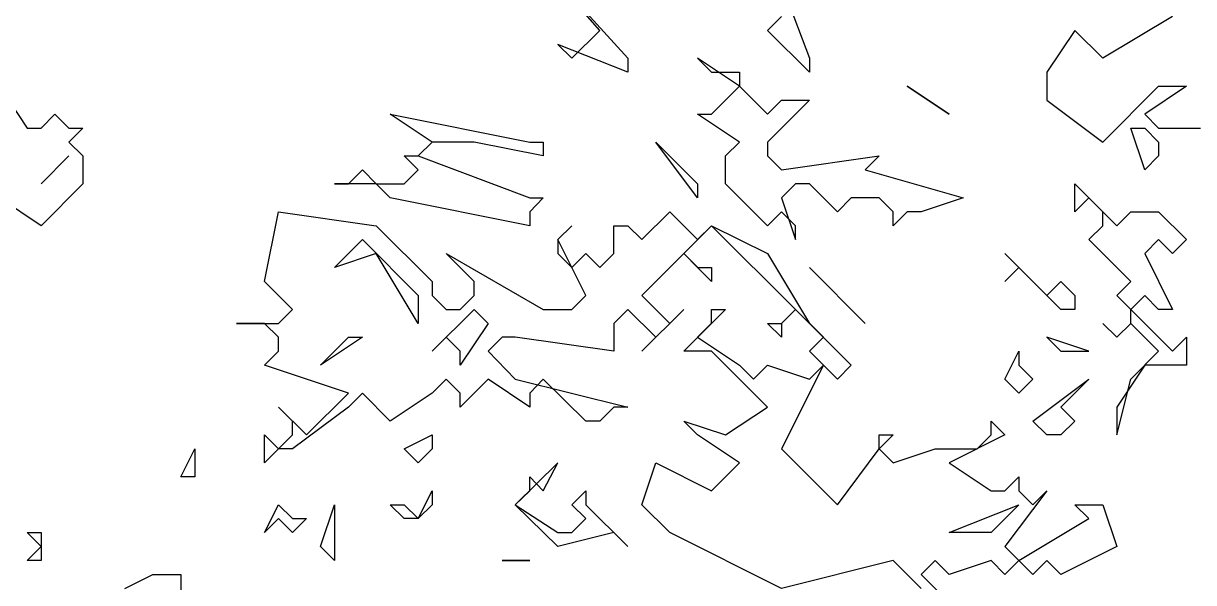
# Model space of a CAD drawing. Header units: millimetres. Extents: x 3633 to 4629, y 3430 to 3787.
# Drawn here: x 3995.707 to 3999.82, y 3594.97 to 3596.934 of the extents above; entities that cross this region are included whole.
import ezdxf

# ---------------------------------------------------------------- set-up
doc = ezdxf.new("R2010")
doc.units = ezdxf.units.MM

# ---------------------------------------------------------------- blocks, each defined once
blk = doc.blocks.new('Pine 3 Elev_133')
at = {"color": 0}
for p, q in [((994.8, 3653), (854.8, 3812.7)), ((854.8, 3812.7), (1034.8, 3613.1)), ((1234.8, 3772.8), (1294.8, 3613.1)), ((1234.8, 3653), (1254.8, 3673)), ((1814.8, 3673), (1714.8, 3613.1)), ((954.8, 3613.1), (994.8, 3653)), ((1294.8, 3593.2), (1234.8, 3653)), ((1674.8, 3653), (1634.8, 3593.2)), ((1714.8, 3613.1), (1674.8, 3653)), ((1034.8, 3593.2), (934.8, 3633.1)), ((934.8, 3633.1), (954.8, 3613.1)), ((1034.8, 3613.1), (1034.8, 3593.2)), ((1194.8, 3573.2), (1134.8, 3613.1)), ((1134.8, 3613.1), (1154.8, 3593.2)), ((1294.8, 3613.1), (1294.8, 3593.2)), ((1154.8, 3593.2), (1194.8, 3593.2)), ((1194.8, 3593.2), (1194.8, 3573.2)), ((1634.8, 3593.2), (1634.8, 3553.2)), ((134.8, 3573.2), (174.8, 3513.3)), ((1154.8, 3533.3), (1194.8, 3573.2)), ((1194.8, 3573.2), (1234.8, 3533.3)), ((1434.8, 3573.2), (1494.8, 3533.3)), ((1494.8, 3533.3), (1434.8, 3573.2)), ((1714.8, 3493.3), (1794.8, 3573.2)), ((1834.8, 3573.2), (1774.8, 3533.3)), ((1794.8, 3573.2), (1834.8, 3573.2)), ((1234.8, 3533.3), (1254.8, 3553.2)), ((1294.8, 3553.2), (1234.8, 3493.3)), ((1254.8, 3553.2), (1294.8, 3553.2)), ((1634.8, 3553.2), (1714.8, 3493.3)), ((194.8, 3513.3), (214.8, 3533.3)), ((214.8, 3533.3), (234.8, 3513.3)), ((754.8, 3493.3), (694.8, 3533.3)), ((694.8, 3533.3), (894.8, 3493.3)), ((1194.8, 3493.3), (1134.8, 3533.3)), ((1134.8, 3533.3), (1154.8, 3533.3)), ((1774.8, 3533.3), (1794.8, 3513.3)), ((174.8, 3513.3), (194.8, 3513.3)), ((234.8, 3513.3), (254.8, 3513.3)), ((254.8, 3513.3), (234.8, 3493.3)), ((1774.8, 3453.4), (1754.8, 3513.3)), ((1754.8, 3513.3), (1774.8, 3513.3)), ((1774.8, 3513.3), (1794.8, 3493.3)), ((1794.8, 3513.3), (1854.8, 3513.3)), ((234.8, 3493.3), (254.8, 3473.4)), ((754.8, 3493.3), (734.8, 3473.4)), ((734.8, 3473.4), (754.8, 3493.3)), ((814.8, 3493.3), (754.8, 3493.3)), ((913.8, 3473.4), (814.8, 3493.3)), ((894.8, 3493.3), (913.8, 3493.3)), ((913.8, 3493.3), (913.8, 3473.4)), ((1134.8, 3413.5), (1074.8, 3493.3)), ((1074.8, 3493.3), (1134.8, 3433.5)), ((1174.8, 3473.4), (1194.8, 3493.3)), ((1234.8, 3493.3), (1234.8, 3473.4)), ((1794.8, 3493.3), (1794.8, 3473.4)), ((234.8, 3473.4), (194.8, 3433.5)), ((194.8, 3433.5), (234.8, 3473.4)), ((254.8, 3473.4), (254.8, 3433.5)), ((734.8, 3453.4), (714.8, 3473.4)), ((714.8, 3473.4), (734.8, 3473.4)), ((734.8, 3473.4), (894.8, 3413.5)), ((1174.8, 3433.5), (1174.8, 3473.4)), ((1234.8, 3473.4), (1254.8, 3453.4)), ((1254.8, 3453.4), (1394.8, 3473.4)), ((1394.8, 3473.4), (1374.8, 3453.4)), ((1794.8, 3473.4), (1774.8, 3453.4)), ((634.8, 3433.5), (654.8, 3453.4)), ((654.8, 3453.4), (674.8, 3433.5)), ((714.8, 3433.5), (734.8, 3453.4)), ((1374.8, 3453.4), (1514.8, 3413.5)), ((254.8, 3433.5), (194.8, 3373.6)), ((674.8, 3433.5), (614.8, 3433.5)), ((614.8, 3433.5), (634.8, 3433.5)), ((694.8, 3413.5), (674.8, 3433.5)), ((674.8, 3433.5), (714.8, 3433.5)), ((1134.8, 3433.5), (1134.8, 3413.5)), ((1234.8, 3373.6), (1174.8, 3433.5)), ((1274.8, 3433.5), (1254.8, 3413.5)), ((1294.8, 3433.5), (1274.8, 3433.5)), ((1334.8, 3393.5), (1294.8, 3433.5)), ((1674.8, 3393.5), (1674.8, 3433.5)), ((1674.8, 3433.5), (1734.8, 3373.6)), ((194.8, 3373.6), (134.8, 3413.5)), ((894.8, 3373.6), (694.8, 3413.5)), ((894.8, 3413.5), (913.8, 3413.5)), ((913.8, 3413.5), (894.8, 3393.5)), ((1254.8, 3413.5), (1274.8, 3353.6)), ((1354.8, 3413.5), (1334.8, 3393.5)), ((1394.8, 3413.5), (1354.8, 3413.5)), ((1414.8, 3393.5), (1394.8, 3413.5)), ((1514.8, 3413.5), (1454.8, 3393.5)), ((1694.8, 3413.5), (1674.8, 3393.5)), ((1714.8, 3393.5), (1694.8, 3413.5)), ((514.8, 3293.7), (534.8, 3393.5)), ((534.8, 3393.5), (674.8, 3373.6)), ((894.8, 3393.5), (894.8, 3373.6)), ((1054.8, 3353.6), (1094.8, 3393.5)), ((1094.8, 3393.5), (1134.8, 3353.6)), ((1254.8, 3393.5), (1234.8, 3373.6)), ((1274.8, 3373.6), (1254.8, 3393.5)), ((1434.8, 3393.5), (1414.8, 3373.6)), ((1414.8, 3373.6), (1414.8, 3393.5)), ((1454.8, 3393.5), (1434.8, 3393.5)), ((1714.8, 3373.6), (1714.8, 3393.5)), ((1734.8, 3373.6), (1754.8, 3393.5)), ((1754.8, 3393.5), (1794.8, 3393.5)), ((1794.8, 3393.5), (1834.8, 3353.6)), ((674.8, 3373.6), (754.8, 3293.7)), ((934.8, 3353.6), (954.8, 3373.6)), ((954.8, 3373.6), (934.8, 3353.6)), ((1014.8, 3333.7), (1014.8, 3373.6)), ((1014.8, 3373.6), (1034.8, 3373.6)), ((1034.8, 3373.6), (1054.8, 3353.6)), ((1154.8, 3373.6), (1114.8, 3333.7)), ((1134.8, 3353.6), (1154.8, 3373.6)), ((1154.8, 3373.6), (1234.8, 3333.7)), ((1274.8, 3253.8), (1154.8, 3373.6)), ((1274.8, 3353.6), (1274.8, 3373.6)), ((1694.8, 3353.6), (1714.8, 3373.6)), ((614.8, 3313.7), (654.8, 3353.6)), ((654.8, 3353.6), (734.8, 3273.8)), ((974.8, 3273.8), (934.8, 3353.6)), ((934.8, 3353.6), (934.8, 3333.7)), ((1754.8, 3293.7), (1694.8, 3353.6)), ((1794.8, 3353.6), (1774.8, 3333.7)), ((1814.8, 3333.7), (1794.8, 3353.6)), ((1834.8, 3353.6), (1814.8, 3333.7)), ((674.8, 3333.7), (614.8, 3313.7)), ((734.8, 3233.8), (674.8, 3333.7)), ((814.8, 3293.7), (774.8, 3333.7)), ((774.8, 3333.7), (913.8, 3253.8)), ((934.8, 3333.7), (954.8, 3313.7)), ((954.8, 3313.7), (974.8, 3333.7)), ((974.8, 3333.7), (994.8, 3313.7)), ((994.8, 3313.7), (1014.8, 3333.7)), ((1114.8, 3333.7), (1054.8, 3273.8)), ((1114.8, 3333.7), (1134.8, 3313.7)), ((1154.8, 3293.7), (1114.8, 3333.7)), ((1234.8, 3333.7), (1294.8, 3233.8)), ((1594.8, 3313.7), (1574.8, 3333.7)), ((1574.8, 3333.7), (1634.8, 3273.8)), ((1774.8, 3333.7), (1814.8, 3253.8)), ((1134.8, 3313.7), (1154.8, 3313.7)), ((1154.8, 3313.7), (1154.8, 3293.7)), ((1294.8, 3313.7), (1374.8, 3233.8)), ((1374.8, 3233.8), (1294.8, 3313.7)), ((1594.8, 3313.7), (1574.8, 3293.7)), ((1574.8, 3293.7), (1594.8, 3313.7)), ((1654.8, 3253.8), (1594.8, 3313.7)), ((554.8, 3253.8), (514.8, 3293.7)), ((754.8, 3293.7), (754.8, 3273.8)), ((814.8, 3273.8), (814.8, 3293.7)), ((1634.8, 3273.8), (1654.8, 3293.7)), ((1654.8, 3293.7), (1674.8, 3273.8)), ((1734.8, 3273.8), (1754.8, 3293.7)), ((734.8, 3273.8), (734.8, 3233.8)), ((754.8, 3273.8), (774.8, 3253.8)), ((794.8, 3253.8), (814.8, 3273.8)), ((954.8, 3253.8), (974.8, 3273.8)), ((1054.8, 3273.8), (1094.8, 3233.8)), ((1674.8, 3273.8), (1674.8, 3253.8)), ((1754.8, 3253.8), (1734.8, 3273.8)), ((1774.8, 3273.8), (1754.8, 3253.8)), ((1794.8, 3253.8), (1774.8, 3273.8)), ((534.8, 3233.8), (554.8, 3253.8)), ((754.8, 3193.9), (814.8, 3253.8)), ((774.8, 3253.8), (794.8, 3253.8)), ((814.8, 3253.8), (834.8, 3233.8)), ((913.8, 3253.8), (954.8, 3253.8)), ((1034.8, 3253.8), (1014.8, 3233.8)), ((1074.8, 3213.9), (1034.8, 3253.8)), ((1114.8, 3253.8), (1054.8, 3193.9)), ((1094.8, 3233.8), (1114.8, 3253.8)), ((1174.8, 3253.8), (1134.8, 3213.9)), ((1154.8, 3233.8), (1154.8, 3253.8)), ((1154.8, 3253.8), (1174.8, 3253.8)), ((1274.8, 3253.8), (1254.8, 3233.8)), ((1254.8, 3233.8), (1274.8, 3253.8)), ((1314.8, 3213.9), (1274.8, 3253.8)), ((1674.8, 3253.8), (1654.8, 3253.8)), ((1754.8, 3253.8), (1814.8, 3193.9)), ((1754.8, 3233.8), (1754.8, 3253.8)), ((1814.8, 3253.8), (1794.8, 3253.8)), ((514.8, 3233.8), (474.8, 3233.8)), ((474.8, 3233.8), (534.8, 3233.8)), ((534.8, 3213.9), (514.8, 3233.8)), ((834.8, 3233.8), (794.8, 3174)), ((1014.8, 3233.8), (1014.8, 3193.9)), ((1114.8, 3193.9), (1154.8, 3233.8)), ((1254.8, 3213.9), (1234.8, 3233.8)), ((1234.8, 3233.8), (1254.8, 3233.8)), ((1254.8, 3233.8), (1254.8, 3213.9)), ((1294.8, 3233.8), (1354.8, 3174)), ((1734.8, 3213.9), (1714.8, 3233.8)), ((1714.8, 3233.8), (1734.8, 3213.9)), ((1754.8, 3233.8), (1734.8, 3213.9)), ((1734.8, 3213.9), (1754.8, 3233.8)), ((1794.8, 3193.9), (1754.8, 3233.8)), ((534.8, 3193.9), (534.8, 3213.9)), ((654.8, 3213.9), (594.8, 3174)), ((594.8, 3174), (634.8, 3213.9)), ((634.8, 3213.9), (654.8, 3213.9)), ((774.8, 3213.9), (754.8, 3193.9)), ((794.8, 3193.9), (774.8, 3213.9)), ((854.8, 3213.9), (834.8, 3193.9)), ((873.8, 3213.9), (854.8, 3213.9)), ((1014.8, 3193.9), (873.8, 3213.9)), ((1054.8, 3193.9), (1074.8, 3213.9)), ((1134.8, 3213.9), (1194.8, 3174)), ((1294.8, 3193.9), (1314.8, 3213.9)), ((1694.8, 3193.9), (1634.8, 3213.9)), ((1634.8, 3213.9), (1654.8, 3193.9)), ((1814.8, 3193.9), (1834.8, 3213.9)), ((1834.8, 3213.9), (1834.8, 3174)), ((514.8, 3174), (534.8, 3193.9)), ((794.8, 3174), (794.8, 3193.9)), ((834.8, 3193.9), (873.8, 3154)), ((1154.8, 3193.9), (1114.8, 3193.9)), ((1174.8, 3174), (1154.8, 3193.9)), ((1314.8, 3174), (1294.8, 3193.9)), ((1574.8, 3154), (1594.8, 3193.9)), ((1594.8, 3193.9), (1594.8, 3174)), ((1654.8, 3193.9), (1694.8, 3193.9)), ((1754.8, 3154), (1794.8, 3193.9)), ((634.8, 3134), (514.8, 3174)), ((1234.8, 3114.1), (1174.8, 3174)), ((1194.8, 3174), (1214.8, 3154)), ((1214.8, 3154), (1234.8, 3174)), ((1234.8, 3174), (1294.8, 3154)), ((1314.8, 3174), (1254.8, 3054.2)), ((1294.8, 3154), (1314.8, 3174)), ((1334.8, 3154), (1314.8, 3174)), ((1354.8, 3174), (1334.8, 3154)), ((1594.8, 3174), (1614.8, 3154)), ((1774.8, 3174), (1734.8, 3114.1)), ((1834.8, 3174), (1774.8, 3174)), ((774.8, 3154), (754.8, 3134)), ((794.8, 3134), (774.8, 3154)), ((834.8, 3154), (794.8, 3114.1)), ((894.8, 3114.1), (834.8, 3154)), ((873.8, 3154), (1034.8, 3114.1)), ((913.8, 3154), (894.8, 3134)), ((974.8, 3094.1), (913.8, 3154)), ((1594.8, 3134), (1574.8, 3154)), ((1614.8, 3154), (1594.8, 3134)), ((1614.8, 3094.1), (1694.8, 3154)), ((1694.8, 3154), (1654.8, 3114.1)), ((1734.8, 3074.1), (1754.8, 3154)), ((574.8, 3074.1), (634.8, 3134)), ((654.8, 3134), (634.8, 3114.1)), ((694.8, 3094.1), (654.8, 3134)), ((754.8, 3134), (694.8, 3094.1)), ((794.8, 3114.1), (794.8, 3134)), ((894.8, 3134), (894.8, 3114.1)), ((554.8, 3094.1), (534.8, 3114.1)), ((534.8, 3114.1), (574.8, 3074.1)), ((634.8, 3114.1), (554.8, 3054.2)), ((1014.8, 3114.1), (994.8, 3094.1)), ((1034.8, 3114.1), (1014.8, 3114.1)), ((1174.8, 3074.1), (1234.8, 3114.1)), ((1654.8, 3114.1), (1674.8, 3094.1)), ((1734.8, 3114.1), (1734.8, 3074.1)), ((554.8, 3074.1), (554.8, 3094.1)), ((994.8, 3094.1), (974.8, 3094.1)), ((1134.8, 3074.1), (1114.8, 3094.1)), ((1114.8, 3094.1), (1174.8, 3074.1)), ((1554.8, 3074.1), (1554.8, 3094.1)), ((1554.8, 3094.1), (1574.8, 3074.1)), ((1634.8, 3074.1), (1614.8, 3094.1)), ((1674.8, 3094.1), (1654.8, 3074.1)), ((514.8, 3034.2), (514.8, 3074.1)), ((514.8, 3074.1), (534.8, 3054.2)), ((534.8, 3054.2), (554.8, 3074.1)), ((714.8, 3054.2), (754.8, 3074.1)), ((754.8, 3074.1), (754.8, 3054.2)), ((1194.8, 3034.2), (1134.8, 3074.1)), ((1394.8, 3054.2), (1394.8, 3074.1)), ((1394.8, 3074.1), (1414.8, 3074.1)), ((1414.8, 3074.1), (1394.8, 3054.2)), ((1574.8, 3074.1), (1494.8, 3034.2)), ((1534.8, 3054.2), (1554.8, 3074.1)), ((1654.8, 3074.1), (1634.8, 3074.1)), ((394.8, 3014.3), (414.8, 3054.2)), ((414.8, 3054.2), (414.8, 3014.3)), ((534.8, 3054.2), (514.8, 3034.2)), ((554.8, 3054.2), (534.8, 3054.2)), ((734.8, 3034.2), (714.8, 3054.2)), ((754.8, 3054.2), (734.8, 3034.2)), ((1254.8, 3054.2), (1334.8, 2974.3)), ((1334.8, 2974.3), (1394.8, 3054.2)), ((1394.8, 3054.2), (1414.8, 3034.2)), ((1414.8, 3034.2), (1474.8, 3054.2)), ((1474.8, 3054.2), (1534.8, 3054.2)), ((934.8, 3034.2), (873.8, 2974.3)), ((913.8, 2994.3), (934.8, 3034.2)), ((1054.8, 2974.3), (1074.8, 3034.2)), ((1074.8, 3034.2), (1154.8, 2994.3)), ((1154.8, 2994.3), (1194.8, 3034.2)), ((1494.8, 3034.2), (1554.8, 2994.3)), ((414.8, 3014.3), (394.8, 3014.3)), ((894.8, 2994.3), (894.8, 3014.3)), ((894.8, 3014.3), (913.8, 2994.3)), ((1574.8, 2994.3), (1594.8, 3014.3)), ((1594.8, 3014.3), (1594.8, 2994.3)), ((734.8, 2954.4), (754.8, 2994.3)), ((754.8, 2994.3), (754.8, 2974.3)), ((873.8, 2974.3), (894.8, 2994.3)), ((954.8, 2974.3), (974.8, 2994.3)), ((974.8, 2994.3), (974.8, 2974.3)), ((1554.8, 2994.3), (1574.8, 2994.3)), ((1634.8, 2994.3), (1574.8, 2914.4)), ((1594.8, 2994.3), (1614.8, 2974.3)), ((1614.8, 2974.3), (1634.8, 2994.3)), ((514.8, 2934.4), (534.8, 2974.3)), ((534.8, 2974.3), (554.8, 2954.4)), ((594.8, 2914.4), (614.8, 2974.3)), ((614.8, 2974.3), (614.8, 2894.5)), ((714.8, 2954.4), (694.8, 2974.3)), ((694.8, 2974.3), (714.8, 2974.3)), ((714.8, 2974.3), (734.8, 2954.4)), ((754.8, 2974.3), (734.8, 2954.4)), ((934.8, 2914.4), (873.8, 2974.3)), ((873.8, 2974.3), (934.8, 2934.4)), ((974.8, 2954.4), (954.8, 2974.3)), ((974.8, 2974.3), (1034.8, 2914.4)), ((1094.8, 2934.4), (1054.8, 2974.3)), ((1494.8, 2934.4), (1594.8, 2974.3)), ((1594.8, 2974.3), (1554.8, 2934.4)), ((1694.8, 2954.4), (1674.8, 2974.3)), ((1674.8, 2974.3), (1714.8, 2974.3)), ((1714.8, 2974.3), (1734.8, 2914.4)), ((534.8, 2954.4), (514.8, 2934.4)), ((554.8, 2934.4), (534.8, 2954.4)), ((574.8, 2954.4), (554.8, 2934.4)), ((554.8, 2954.4), (574.8, 2954.4)), ((734.8, 2954.4), (714.8, 2954.4)), ((954.8, 2934.4), (974.8, 2954.4)), ((1594.8, 2894.5), (1694.8, 2954.4)), ((194.8, 2914.4), (174.8, 2934.4)), ((174.8, 2934.4), (194.8, 2934.4)), ((194.8, 2934.4), (194.8, 2894.5)), ((934.8, 2934.4), (954.8, 2934.4)), ((1014.8, 2934.4), (934.8, 2914.4)), ((1034.8, 2914.4), (1014.8, 2934.4)), ((1254.8, 2854.6), (1094.8, 2934.4)), ((1554.8, 2934.4), (1494.8, 2934.4)), ((174.8, 2894.5), (194.8, 2914.4)), ((614.8, 2894.5), (594.8, 2914.4)), ((1574.8, 2914.4), (1594.8, 2894.5)), ((1734.8, 2914.4), (1654.8, 2874.5)), ((194.8, 2894.5), (174.8, 2894.5)), ((894.8, 2894.5), (854.8, 2894.5)), ((854.8, 2894.5), (894.8, 2894.5)), ((1414.8, 2894.5), (1254.8, 2854.6)), ((1454.8, 2854.6), (1414.8, 2894.5)), ((1474.8, 2894.5), (1454.8, 2874.5)), ((1494.8, 2874.5), (1474.8, 2894.5)), ((1554.8, 2894.5), (1494.8, 2874.5)), ((1574.8, 2874.5), (1554.8, 2894.5)), ((1594.8, 2894.5), (1574.8, 2874.5)), ((1614.8, 2874.5), (1594.8, 2894.5)), ((1634.8, 2894.5), (1614.8, 2874.5)), ((1654.8, 2874.5), (1634.8, 2894.5)), ((314.8, 2854.6), (354.8, 2874.5)), ((354.8, 2874.5), (394.8, 2874.5)), ((394.8, 2874.5), (394.8, 2834.6)), ((1454.8, 2874.5), (1514.8, 2814.6))]:
    blk.add_line(p, q, dxfattribs=at)

msp = doc.modelspace()

# ---------------------------------------------------------------- block references
at = {"color": 0, "xscale": 0.002454764377558604, "yscale": 0.002454764377558604, "zscale": 0.002454764377558604}
msp.add_blockref('Pine 3 Elev_133', (3995.2911, 3587.9423), dxfattribs=at)

doc.saveas('drawing.dxf')
